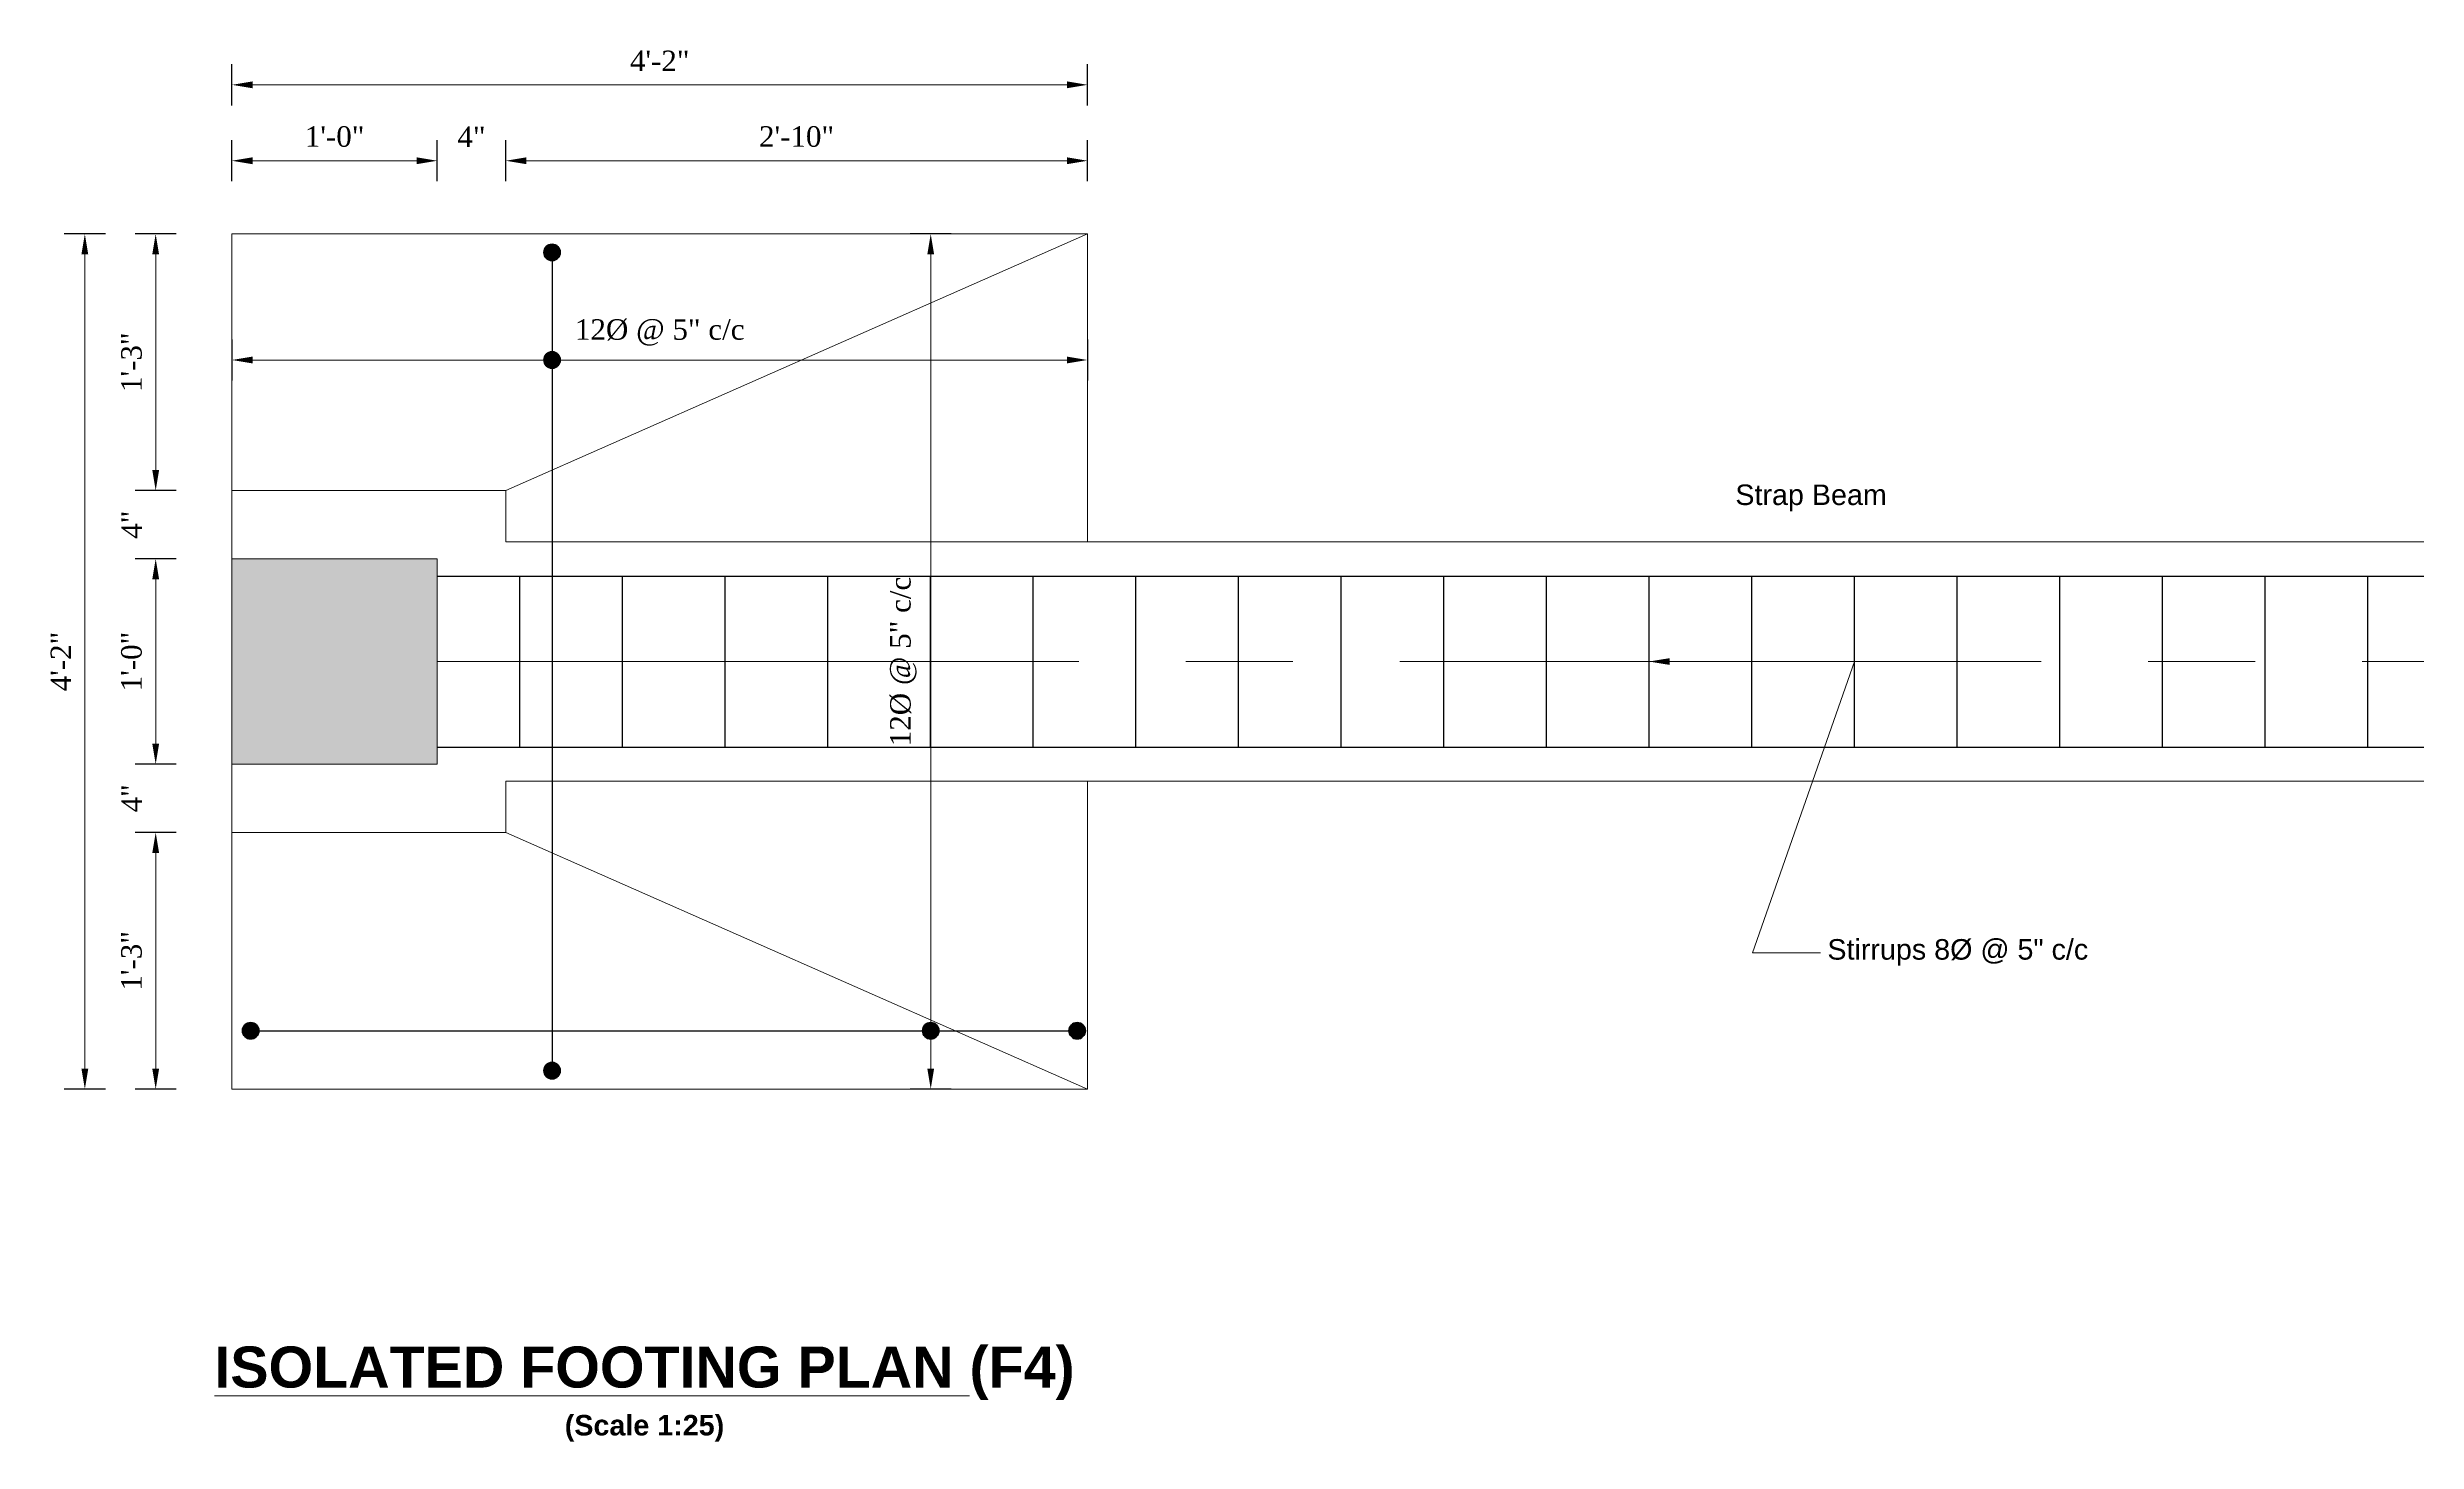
# Model space of a CAD drawing. Header units: feet. Extents: x 28652 to 66086, y -6769 to -640.
# Drawn here: x 53793.2 to 53931.7, y -1068.9 to -987.4 of the extents above; entities that cross this region are included whole.
import ezdxf
from ezdxf import colors
from ezdxf.entities.mleader import LeaderData, LeaderLine
from ezdxf.math import Vec2, Vec3

# ---------------------------------------------------------------- set-up
doc = ezdxf.new("R2010")
doc.units = ezdxf.units.FT
doc.header["$LTSCALE"] = 50
doc.header["$MEASUREMENT"] = 0
doc.header["$PDMODE"] = 34
doc.linetypes.add('CENTER2', pattern=[1.125, 0.75, -0.125, 0.125, -0.125])
for name, color, linetype, lineweight in [('IES_WR_Center Line', 7, 'CENTER2', 13), ('IES_WR_Dimension', 7, 'Continuous', 15), ('IES_WR_Hatch ANSI31', 8, 'Continuous', 15), ('IES_WR_Leader', 7, 'Continuous', 15), ('IES_WR_Rebar Concrete Line', 2, 'Continuous', 15), ('IES_WR_Rebar-Main', 1, 'Continuous', 30), ('IES_WR_Stirrups', 6, 'Continuous', 25), ('IES_WR_Text Structure', 70, 'Continuous', 20), ('Reinforcement', 1, 'Continuous', 40)]:
    doc.layers.add(name, color=color, linetype=linetype, lineweight=lineweight)
doc.styles.add('arial', font='times.ttf')
doc.styles.add('Arial Annotation', font='arial.ttf', dxfattribs={"height": 0.06})
doc.dimstyles.new('SECS', dxfattribs={"dimtxt": 0.06, "dimasz": 0.06, "dimexe": 0.06, "dimexo": 0, "dimgap": 0.04, "dimtad": 1, "dimdec": 0, "dimzin": 3, "dimdsep": 46, "dimlunit": 4, "dimtxsty": 'arial', "dimcen": 1.25, "dimclrd": 256, "dimclrt": 3, "dimadec": 0, "dimazin": 0, "dimtfac": 1, "dimtdec": 0, "dimtix": 1, "dimtofl": 0, "dimtmove": 2, "dimatfit": 1, "dimfxl": 0.06, "dimfxlon": 1, "dimtolj": 1, "dimtzin": 0, "dimlwd": -1, "dimarcsym": 0})

# ---------------------------------------------------------------- blocks, each defined once
blk = doc.blocks.new('REBAR CUT')
at = {"layer": 'Reinforcement'}
blk.add_circle((0, 0), 0.024, dxfattribs=at)
blk = doc.blocks.new('bar towaeds viewer')
at = {"layer": 'Reinforcement'}
h = blk.add_hatch(color=256, dxfattribs=at)
h.dxf.hatch_style = 1
h.paths.add_polyline_path([(0.024, 0, 0.414214), (0, 0.024), (0, -0.024, 0.414214)])
h.paths.add_polyline_path([(0, 0.024, 0.414214), (-0.024, 0, 0.414214), (0, -0.024)])
blk.add_circle((0, 0), 0.024, dxfattribs=at)
blk = doc.blocks.new('*D1267')
at = {"layer": 'Defpoints', "color": 0}
for p in [(53816.01, -994.01), (53804.01, -1017.29), (53816.01, -1017.29)]:
    blk.add_point(p, dxfattribs=at)
at = {"layer": 'IES_WR_Dimension', "color": 0, "lineweight": -2}
for p, q in [((53804.01, -995.21), (53804.01, -992.81)), ((53816.01, -995.21), (53816.01, -992.81))]:
    blk.add_line(p, q, dxfattribs=at)
at = {"layer": 'IES_WR_Dimension'}
blk.add_line((53805.21, -994.01), (53814.81, -994.01), dxfattribs=at)
for points in [[(53805.21, -993.81), (53805.21, -994.21), (53804.01, -994.01)], [(53814.81, -993.81), (53814.81, -994.21), (53816.01, -994.01)]]:
    blk.add_solid(points, dxfattribs=at)
at = {"layer": 'IES_WR_Dimension', "color": 3, "insert": (53810.01, -992.6), "char_height": 1.2, "attachment_point": 5, "style": 'arial'}
blk.add_mtext('\\A1;1\'-0"', dxfattribs=at)
blk = doc.blocks.new('*D1269')
at = {"layer": 'Defpoints', "color": 0}
for p in [(53854.01, -989.57), (53804.01, -998.29), (53854.01, -998.29)]:
    blk.add_point(p, dxfattribs=at)
at = {"layer": 'IES_WR_Dimension', "color": 0, "lineweight": -2}
for p, q in [((53804.01, -990.77), (53804.01, -988.37)), ((53854.01, -990.77), (53854.01, -988.37))]:
    blk.add_line(p, q, dxfattribs=at)
at = {"layer": 'IES_WR_Dimension'}
blk.add_line((53805.21, -989.57), (53852.81, -989.57), dxfattribs=at)
for points in [[(53805.21, -989.37), (53805.21, -989.77), (53804.01, -989.57)], [(53852.81, -989.37), (53852.81, -989.77), (53854.01, -989.57)]]:
    blk.add_solid(points, dxfattribs=at)
at = {"layer": 'IES_WR_Dimension', "color": 3, "insert": (53829.01, -988.17), "char_height": 1.2, "attachment_point": 5, "style": 'arial'}
blk.add_mtext('\\A1;4\'-2"', dxfattribs=at)
blk = doc.blocks.new('*D1271')
at = {"layer": 'Defpoints', "color": 0}
for p in [(53799.55, -998.29), (53804.01, -998.29), (53820.01, -1013.29)]:
    blk.add_point(p, dxfattribs=at)
at = {"layer": 'IES_WR_Dimension', "color": 0, "lineweight": -2}
for p, q in [((53800.75, -998.29), (53798.35, -998.29)), ((53800.75, -1013.29), (53798.35, -1013.29))]:
    blk.add_line(p, q, dxfattribs=at)
at = {"layer": 'IES_WR_Dimension'}
blk.add_line((53799.55, -1012.09), (53799.55, -999.49), dxfattribs=at)
for points in [[(53799.35, -999.49), (53799.75, -999.49), (53799.55, -998.29)], [(53799.35, -1012.09), (53799.75, -1012.09), (53799.55, -1013.29)]]:
    blk.add_solid(points, dxfattribs=at)
at = {"layer": 'IES_WR_Dimension', "color": 3, "insert": (53798.14, -1005.79), "char_height": 1.2, "attachment_point": 5, "rotation": 90, "style": 'arial'}
blk.add_mtext('\\A1;1\'-3"', dxfattribs=at)
blk = doc.blocks.new('*D1273')
at = {"layer": 'Defpoints', "color": 0}
for p in [(53804.01, -998.29), (53854.01, -998.29), (53854.01, -1005.66)]:
    blk.add_point(p, dxfattribs=at)
at = {"layer": 'IES_WR_Dimension', "color": 0, "lineweight": -2}
for p, q in [((53804.01, -1004.46), (53804.01, -1006.86)), ((53854.01, -1004.46), (53854.01, -1006.86))]:
    blk.add_line(p, q, dxfattribs=at)
at = {"layer": 'IES_WR_Dimension'}
blk.add_line((53805.21, -1005.66), (53852.81, -1005.66), dxfattribs=at)
for points in [[(53805.21, -1005.46), (53805.21, -1005.86), (53804.01, -1005.66)], [(53852.81, -1005.46), (53852.81, -1005.86), (53854.01, -1005.66)]]:
    blk.add_solid(points, dxfattribs=at)
at = {"layer": 'IES_WR_Dimension', "color": 3, "insert": (53829.01, -1004.05), "char_height": 1.2, "attachment_point": 5, "style": 'arial'}
blk.add_mtext('\\A1;12%%C @ 5" c/c', dxfattribs=at)
blk = doc.blocks.new('*D1275')
at = {"layer": 'Defpoints', "color": 0}
for p in [(53844.85, -998.29), (53854.01, -998.29), (53854.01, -1048.29)]:
    blk.add_point(p, dxfattribs=at)
at = {"layer": 'IES_WR_Dimension', "color": 0, "lineweight": -2}
for p, q in [((53846.05, -998.29), (53843.65, -998.29)), ((53846.05, -1048.29), (53843.65, -1048.29))]:
    blk.add_line(p, q, dxfattribs=at)
at = {"layer": 'IES_WR_Dimension'}
blk.add_line((53844.85, -1047.09), (53844.85, -999.49), dxfattribs=at)
for points in [[(53844.65, -999.49), (53845.05, -999.49), (53844.85, -998.29)], [(53844.65, -1047.09), (53845.05, -1047.09), (53844.85, -1048.29)]]:
    blk.add_solid(points, dxfattribs=at)
at = {"layer": 'IES_WR_Dimension', "color": 3, "insert": (53843.25, -1023.29), "char_height": 1.2, "attachment_point": 5, "rotation": 90, "style": 'arial'}
blk.add_mtext('\\A1;12%%C @ 5" c/c', dxfattribs=at)
blk = doc.blocks.new('*D1277')
at = {"layer": 'Defpoints', "color": 0}
for p in [(53795.41, -998.29), (53804.01, -998.29), (53804.01, -1048.29)]:
    blk.add_point(p, dxfattribs=at)
at = {"layer": 'IES_WR_Dimension', "color": 0, "lineweight": -2}
for p, q in [((53796.61, -998.29), (53794.21, -998.29)), ((53796.61, -1048.29), (53794.21, -1048.29))]:
    blk.add_line(p, q, dxfattribs=at)
at = {"layer": 'IES_WR_Dimension'}
blk.add_line((53795.41, -1047.09), (53795.41, -999.49), dxfattribs=at)
for points in [[(53795.21, -999.49), (53795.61, -999.49), (53795.41, -998.29)], [(53795.21, -1047.09), (53795.61, -1047.09), (53795.41, -1048.29)]]:
    blk.add_solid(points, dxfattribs=at)
at = {"layer": 'IES_WR_Dimension', "color": 3, "insert": (53794.01, -1023.29), "char_height": 1.2, "attachment_point": 5, "rotation": 90, "style": 'arial'}
blk.add_mtext('\\A1;4\'-2"', dxfattribs=at)
blk = doc.blocks.new('*D1279')
at = {"layer": 'Defpoints', "color": 0}
for p in [(53820.01, -994.01), (53820.01, -1013.29), (53816.01, -1017.29)]:
    blk.add_point(p, dxfattribs=at)
at = {"layer": 'IES_WR_Dimension', "color": 0, "lineweight": -2}
for p, q in [((53816.01, -995.21), (53816.01, -992.81)), ((53820.01, -995.21), (53820.01, -992.81))]:
    blk.add_line(p, q, dxfattribs=at)
at = {"layer": 'IES_WR_Dimension'}
for p, q in [((53814.81, -994.01), (53813.61, -994.01)), ((53821.21, -994.01), (53822.41, -994.01))]:
    blk.add_line(p, q, dxfattribs=at)
for points in [[(53814.81, -993.81), (53814.81, -994.21), (53816.01, -994.01)], [(53821.21, -993.81), (53821.21, -994.21), (53820.01, -994.01)]]:
    blk.add_solid(points, dxfattribs=at)
at = {"layer": 'IES_WR_Dimension', "color": 3, "insert": (53818.01, -992.61), "char_height": 1.2, "attachment_point": 5, "style": 'arial'}
blk.add_mtext('\\A1;4"', dxfattribs=at)
blk = doc.blocks.new('*D1281')
at = {"layer": 'Defpoints', "color": 0}
for p in [(53854.01, -994.01), (53854.01, -998.29), (53820.01, -1013.29)]:
    blk.add_point(p, dxfattribs=at)
at = {"layer": 'IES_WR_Dimension', "color": 0, "lineweight": -2}
for p, q in [((53820.01, -995.21), (53820.01, -992.81)), ((53854.01, -995.21), (53854.01, -992.81))]:
    blk.add_line(p, q, dxfattribs=at)
at = {"layer": 'IES_WR_Dimension'}
blk.add_line((53821.21, -994.01), (53852.81, -994.01), dxfattribs=at)
for points in [[(53821.21, -993.81), (53821.21, -994.21), (53820.01, -994.01)], [(53852.81, -993.81), (53852.81, -994.21), (53854.01, -994.01)]]:
    blk.add_solid(points, dxfattribs=at)
at = {"layer": 'IES_WR_Dimension', "color": 3, "insert": (53837.01, -992.6), "char_height": 1.2, "attachment_point": 5, "style": 'arial'}
blk.add_mtext('\\A1;2\'-10"', dxfattribs=at)
blk = doc.blocks.new('*D1283')
at = {"layer": 'Defpoints', "color": 0}
for p in [(53820.01, -1013.29), (53799.55, -1017.29), (53816.01, -1017.29)]:
    blk.add_point(p, dxfattribs=at)
at = {"layer": 'IES_WR_Dimension'}
for p, q in [((53799.55, -1012.09), (53799.55, -1010.89)), ((53799.55, -1018.49), (53799.55, -1019.69))]:
    blk.add_line(p, q, dxfattribs=at)
at = {"layer": 'IES_WR_Dimension', "color": 0, "lineweight": -2}
for p, q in [((53800.75, -1013.29), (53798.35, -1013.29)), ((53800.75, -1017.29), (53798.35, -1017.29))]:
    blk.add_line(p, q, dxfattribs=at)
at = {"layer": 'IES_WR_Dimension'}
for points in [[(53799.35, -1012.09), (53799.75, -1012.09), (53799.55, -1013.29)], [(53799.35, -1018.49), (53799.75, -1018.49), (53799.55, -1017.29)]]:
    blk.add_solid(points, dxfattribs=at)
at = {"layer": 'IES_WR_Dimension', "color": 3, "insert": (53798.15, -1015.29), "char_height": 1.2, "attachment_point": 5, "rotation": 90, "style": 'arial'}
blk.add_mtext('\\A1;4"', dxfattribs=at)
blk = doc.blocks.new('*D1285')
at = {"layer": 'Defpoints', "color": 0}
for p in [(53816.01, -1017.29), (53799.55, -1029.29), (53816.01, -1029.29)]:
    blk.add_point(p, dxfattribs=at)
at = {"layer": 'IES_WR_Dimension', "color": 0, "lineweight": -2}
for p, q in [((53800.75, -1017.29), (53798.35, -1017.29)), ((53800.75, -1029.29), (53798.35, -1029.29))]:
    blk.add_line(p, q, dxfattribs=at)
at = {"layer": 'IES_WR_Dimension'}
blk.add_line((53799.55, -1018.49), (53799.55, -1028.09), dxfattribs=at)
for points in [[(53799.35, -1018.49), (53799.75, -1018.49), (53799.55, -1017.29)], [(53799.35, -1028.09), (53799.75, -1028.09), (53799.55, -1029.29)]]:
    blk.add_solid(points, dxfattribs=at)
at = {"layer": 'IES_WR_Dimension', "color": 3, "insert": (53798.14, -1023.29), "char_height": 1.2, "attachment_point": 5, "rotation": 90, "style": 'arial'}
blk.add_mtext('\\A1;1\'-0"', dxfattribs=at)
blk = doc.blocks.new('*D1287')
at = {"layer": 'Defpoints', "color": 0}
for p in [(53816.01, -1029.29), (53799.55, -1033.29), (53820.01, -1033.29)]:
    blk.add_point(p, dxfattribs=at)
at = {"layer": 'IES_WR_Dimension'}
for p, q in [((53799.55, -1028.09), (53799.55, -1026.89)), ((53799.55, -1034.49), (53799.55, -1035.69))]:
    blk.add_line(p, q, dxfattribs=at)
at = {"layer": 'IES_WR_Dimension', "color": 0, "lineweight": -2}
for p, q in [((53800.75, -1029.29), (53798.35, -1029.29)), ((53800.75, -1033.29), (53798.35, -1033.29))]:
    blk.add_line(p, q, dxfattribs=at)
at = {"layer": 'IES_WR_Dimension'}
for points in [[(53799.35, -1028.09), (53799.75, -1028.09), (53799.55, -1029.29)], [(53799.35, -1034.49), (53799.75, -1034.49), (53799.55, -1033.29)]]:
    blk.add_solid(points, dxfattribs=at)
at = {"layer": 'IES_WR_Dimension', "color": 3, "insert": (53798.15, -1031.29), "char_height": 1.2, "attachment_point": 5, "rotation": 90, "style": 'arial'}
blk.add_mtext('\\A1;4"', dxfattribs=at)
blk = doc.blocks.new('*D1289')
at = {"layer": 'Defpoints', "color": 0}
for p in [(53820.01, -1033.29), (53799.55, -1048.29), (53804.01, -1048.29)]:
    blk.add_point(p, dxfattribs=at)
at = {"layer": 'IES_WR_Dimension', "color": 0, "lineweight": -2}
for p, q in [((53800.75, -1033.29), (53798.35, -1033.29)), ((53800.75, -1048.29), (53798.35, -1048.29))]:
    blk.add_line(p, q, dxfattribs=at)
at = {"layer": 'IES_WR_Dimension'}
blk.add_line((53799.55, -1034.49), (53799.55, -1047.09), dxfattribs=at)
for points in [[(53799.35, -1034.49), (53799.75, -1034.49), (53799.55, -1033.29)], [(53799.35, -1047.09), (53799.75, -1047.09), (53799.55, -1048.29)]]:
    blk.add_solid(points, dxfattribs=at)
at = {"layer": 'IES_WR_Dimension', "color": 3, "insert": (53798.14, -1040.79), "char_height": 1.2, "attachment_point": 5, "rotation": 90, "style": 'arial'}
blk.add_mtext('\\A1;1\'-3"', dxfattribs=at)
blk = doc.blocks.new('*U22')
at = {"layer": 'IES_WR_Stirrups'}
blk.add_lwpolyline([(2, 5), (2, -5)], dxfattribs=at)
blk = doc.blocks.new('*U23')
at = {"color": 0, "linetype": 'ByBlock', "lineweight": -2, "transparency": 16777216, "rotation": 180}
for p in [(53822.84, -1023.29), (53828.84, -1023.29), (53834.84, -1023.29), (53840.84, -1023.29), (53846.84, -1023.29), (53852.84, -1023.29), (53858.84, -1023.29), (53864.84, -1023.29), (53870.84, -1023.29), (53876.84, -1023.29), (53882.84, -1023.29), (53888.84, -1023.29), (53894.84, -1023.29), (53900.84, -1023.29), (53906.84, -1023.29), (53912.84, -1023.29), (53918.84, -1023.29), (53924.84, -1023.29), (53930.84, -1023.29)]:
    blk.add_blockref('*U22', p, dxfattribs=at)

msp = doc.modelspace()

# ---------------------------------------------------------------- hatches: boundary and pattern name
at = {"layer": 'IES_WR_Hatch ANSI31'}
h = msp.add_hatch(color=256, dxfattribs=at)
h.dxf.hatch_style = 1
h.paths.add_polyline_path([(53804.01, -1017.29), (53804.01, -1029.29), (53816.01, -1029.29), (53816.01, -1017.29)])

# ---------------------------------------------------------------- linework, layer by layer
at = {"layer": 'IES_WR_Center Line'}
msp.add_lwpolyline([(53816.01, -1023.29), (53972.84, -1023.29)], dxfattribs=at)
at = {"layer": 'IES_WR_Rebar Concrete Line'}
for points in [[(53854.01, -1030.29), (53854.01, -1048.29), (53804.01, -1048.29), (53804.01, -998.29), (53854.01, -998.29), (53854.01, -1016.29)], [(53820.01, -1013.29), (53854.01, -998.29)], [(53820.01, -1016.29), (53968.84, -1016.29), (53968.84, -1013.29), (53988.84, -1013.29), (53988.84, -1033.29), (53968.84, -1033.29), (53968.84, -1030.29), (53820.01, -1030.29), (53820.01, -1033.29), (53804.01, -1033.29), (53804.01, -1013.29), (53820.01, -1013.29), (53820.01, -1016.29)], [(53820.01, -1033.29), (53854.01, -1048.29)]]:
    msp.add_lwpolyline(points, dxfattribs=at)
msp.add_lwpolyline([(53804.01, -1017.29), (53816.01, -1017.29), (53816.01, -1029.29), (53804.01, -1029.29)], close=True, dxfattribs=at)
at = {"layer": 'IES_WR_Rebar-Main'}
for points in [[(53822.72, -998.89), (53822.72, -1047.69)], [(53816.01, -1018.29), (53972.84, -1018.29)], [(53816.01, -1028.29), (53972.84, -1028.29)], [(53804.61, -1044.88), (53853.41, -1044.88)]]:
    msp.add_lwpolyline(points, dxfattribs=at)

# ---------------------------------------------------------------- block references
at = {"xscale": 20, "yscale": 20, "zscale": 20}
for name, p in [('bar towaeds viewer', (53822.72, -999.37)), ('bar towaeds viewer', (53822.72, -1005.66)), ('REBAR CUT', (53805.1, -1044.88)), ('bar towaeds viewer', (53805.1, -1044.88)), ('bar towaeds viewer', (53844.85, -1044.88)), ('bar towaeds viewer', (53853.41, -1044.88)), ('REBAR CUT', (53822.72, -1047.21)), ('bar towaeds viewer', (53822.72, -1047.21))]:
    msp.add_blockref(name, p, dxfattribs=at)
msp.add_blockref('*U23', (0, 0))

# ---------------------------------------------------------------- texts
at = {"layer": 'IES_WR_Text Structure', "width": 61.3817, "attachment_point": 1, "style": 'Arial Annotation'}
for s, insert, char_height in [('Strap Beam', (53891.88, -1012.94), 1.2), ('\\pxqc;{\\fArial|b1|i0|c0|p34;\\LISOLATED FOOTING PLAN\\l (F4)\\P\\H0.5x;(Scale 1:25)}', (53797.43, -1063.34), 2.4)]:
    msp.add_mtext(s, dxfattribs=dict(at, insert=insert, char_height=char_height))

# ---------------------------------------------------------------- dimensions: what is measured, and where the dimension line sits
at = {"layer": 'IES_WR_Dimension'}
for base, p1, p2, picture, middle in [((53854.01, -989.57), (53804.01, -998.29), (53854.01, -998.29), '*D1269', (53829.01, -988.17)), ((53816.01, -994.01), (53804.01, -1017.29), (53816.01, -1017.29), '*D1267', (53810.01, -992.6)), ((53820.01, -994.01), (53816.01, -1017.29), (53820.01, -1013.29), '*D1279', (53818.01, -992.61)), ((53854.01, -994.01), (53820.01, -1013.29), (53854.01, -998.29), '*D1281', (53837.01, -992.6))]:
    dim = msp.add_linear_dim(base=base, p1=p1, p2=p2, dimstyle='SECS', override={"dimscale": 0, "dimtix": 1, "dimtofl": 0, "dimtmove": 2, "dimatfit": 1}, dxfattribs=at)
    dim.commit()
    dim.dimension.update_dxf_attribs({"geometry": picture, "text_midpoint": middle})
for base, p1, p2, picture, middle in [((53795.41, -998.29), (53804.01, -1048.29), (53804.01, -998.29), '*D1277', (53794.01, -1023.29)), ((53799.55, -998.29), (53820.01, -1013.29), (53804.01, -998.29), '*D1271', (53798.14, -1005.79)), ((53799.55, -1017.29), (53820.01, -1013.29), (53816.01, -1017.29), '*D1283', (53798.15, -1015.29)), ((53799.55, -1029.29), (53816.01, -1017.29), (53816.01, -1029.29), '*D1285', (53798.14, -1023.29)), ((53799.55, -1033.29), (53816.01, -1029.29), (53820.01, -1033.29), '*D1287', (53798.15, -1031.29)), ((53799.55, -1048.29), (53820.01, -1033.29), (53804.01, -1048.29), '*D1289', (53798.14, -1040.79))]:
    dim = msp.add_linear_dim(base=base, p1=p1, p2=p2, angle=90, dimstyle='SECS', override={"dimscale": 0, "dimtix": 1, "dimtofl": 0, "dimtmove": 2, "dimatfit": 1}, dxfattribs=at)
    dim.commit()
    dim.dimension.update_dxf_attribs({"geometry": picture, "text_midpoint": middle})
dim = msp.add_linear_dim(base=(53854.01, -1005.66), p1=(53804.01, -998.29), p2=(53854.01, -998.29), text='12%%C @ 5" c/c', dimstyle='SECS', override={"dimscale": 0, "dimtix": 1, "dimtofl": 0, "dimtmove": 2, "dimatfit": 1}, dxfattribs=at)
dim.commit()
dim.dimension.update_dxf_attribs({"geometry": '*D1273', "text_midpoint": (53829.01, -1004.05)})
dim = msp.add_linear_dim(base=(53844.85, -998.29), p1=(53854.01, -1048.29), p2=(53854.01, -998.29), angle=90, text='12%%C @ 5" c/c', dimstyle='SECS', override={"dimscale": 0, "dimtix": 1, "dimtofl": 0, "dimtmove": 2, "dimatfit": 1}, dxfattribs=at)
dim.commit()
dim.dimension.update_dxf_attribs({"geometry": '*D1275', "text_midpoint": (53843.25, -1023.29)})

# ---------------------------------------------------------------- leaders
at = {"layer": 'IES_WR_Leader'}
ml = msp.add_multileader_mtext('Standard', dxfattribs=at)
ml.set_content('Stirrups 8%%C @ 5" c/c', color=256, style='Arial Annotation')
ml.set_leader_properties(color=256, linetype='ByLayer', lineweight=-1)
ml.build(insert=Vec2(0, 0))
ml.multileader.update_dxf_attribs({"text_left_attachment_type": 2, "text_right_attachment_type": 2, "dogleg_length": 0.199, "arrow_head_size": 1.2, "scale": 20})
ctx = ml.context
ctx.base_point, ctx.scale, ctx.char_height, ctx.arrow_head_size, ctx.landing_gap_size, ctx.plane_origin = Vec3(53896.86, -1040.32), 20, 1.2, 1.2, 0.4, Vec3(53886.84, -1023.29)
ctx.left_attachment, ctx.right_attachment = 2, 2
notes = []
notes.append((ctx, [(0, (1, 1, 0), (53892.88, -1040.32), (1, 0), 3.98, [(1, [(53886.84, -1023.29), (53898.84, -1023.29)], 0, [])])]))
ctx.mtext.insert, ctx.mtext.flow_direction = Vec3(53897.26, -1039.52), 5
for ctx, leaders in notes:
    for number, flags, end, landing, length, lines in leaders:
        leader = LeaderData()
        leader.index, (leader.has_last_leader_line, leader.has_dogleg_vector, leader.attachment_direction) = number, flags
        leader.last_leader_point, leader.dogleg_vector, leader.dogleg_length = Vec3(end), Vec3(landing), length
        for number, points, colour, breaks in lines:
            line = LeaderLine()
            line.index, line.vertices, line.color, line.breaks = number, Vec3.list(points), colors.encode_raw_color(colour), breaks
            leader.lines.append(line)
        ctx.leaders.append(leader)

doc.saveas('drawing.dxf')
